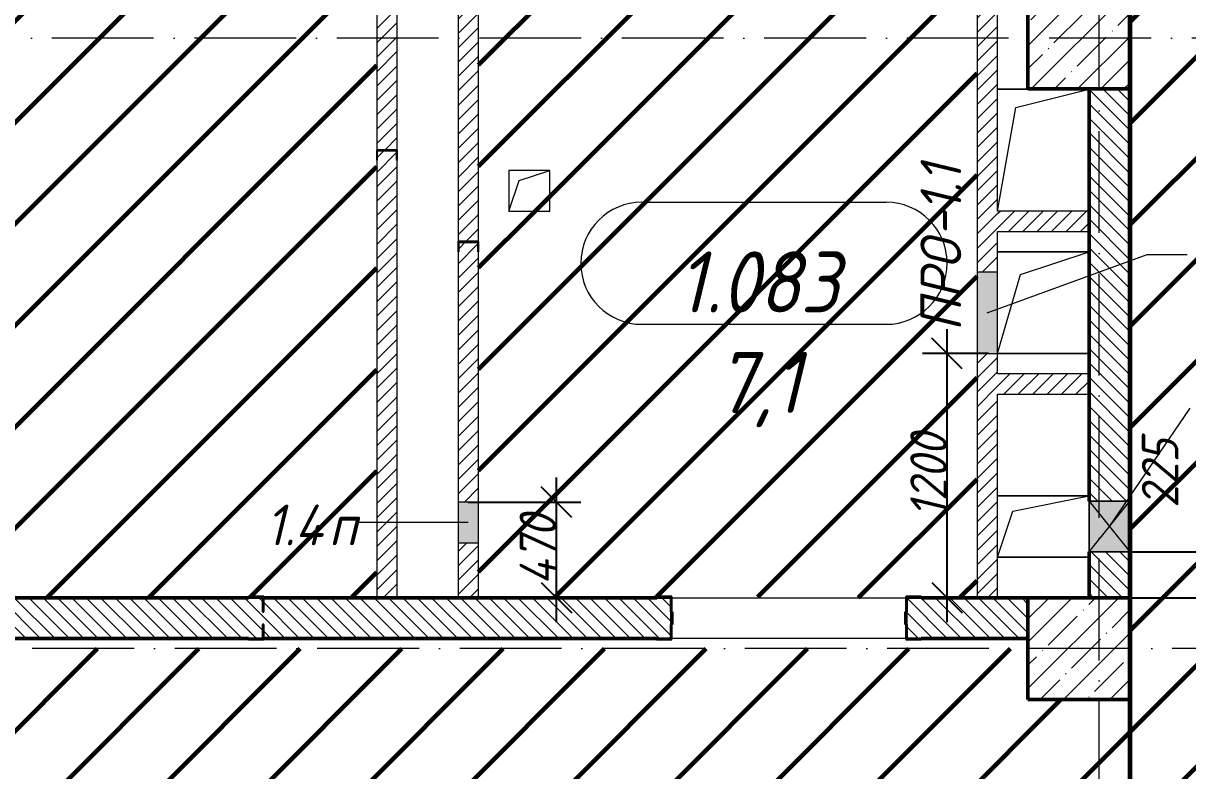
# Model space of a CAD drawing. Header units: millimetres. Extents: x -606178 to 312196, y -19338 to 632709.
# Drawn here: x -425667 to -419946, y 486675 to 490348 of the extents above; entities that cross this region are included whole.
import ezdxf

# ---------------------------------------------------------------- set-up
doc = ezdxf.new("R2010")
doc.units = ezdxf.units.MM
doc.linetypes.add('50_200_ШТРИХ_1Т_ш5_п1_п1_', pattern=[700, 500, -100, 0, -100])
for name, color, linetype, lineweight in [('6.4.1) Окр пт с инж. ПТ2.16', 3, 'Continuous', 60), ('A-____-____-DIMS', 7, 'Continuous', 9), ('A-DETL-GENF-OTLN', 7, 'Continuous', 9), ('A-FLOR-____-OTLN', 7, 'Continuous', 9), ('A-GENM-____-MCUT', 7, 'Continuous', 25), ('A-GENM-____-OTLN', 7, 'Continuous', 9), ('A-GENM-____-OTLN-1', 7, 'Continuous', 25), ('A-GLAZ-____-IDEN', 7, 'Continuous', 9), ('A-GLAZ-____-OTLN', 7, 'Continuous', 9), ('A-WALL-____-MCUT-2', 7, 'Continuous', 50), ('A-WALL-____-PATT-1', 7, 'Continuous', 9), ('A-WALL-FNSH-MCUT-1', 7, 'Continuous', 9), ('I-WALL-____-OTLN', 7, 'Continuous', 9), ('S-COLS-____-MCUT', 7, 'Continuous', 50), ('S-COLS-____-OTLN', 7, 'Continuous', 9), ('S-GRID-____-OTLN-1', 7, '50_200_ШТРИХ_1Т_ш5_п1_п1_', 9)]:
    doc.layers.add(name, color=color, linetype=linetype, lineweight=lineweight)
doc.layers.add('A-AREA-IDEN-1', color=7, linetype='Continuous', lineweight=9, true_color=0x000000)
doc.styles.add('ISOCPEUR_I', font='isocpeui.ttf', dxfattribs={"width": 0.9, "height": 2.5})
doc.styles.add('ISOCPEUR_I_10', font='isocpeui.ttf', dxfattribs={"width": 0.9, "height": 180})
doc.styles.add('ISOCPEUR_I_9', font='isocpeui.ttf', dxfattribs={"width": 0.9, "height": 250})
doc.dimstyles.new('ISO-1_8_0_9К_СРЕДНИЙ_Кладочные_3', dxfattribs={"dimscale": 304.8, "dimtxt": 179.276612, "dimasz": 0.492126, "dimexe": 0.393701, "dimexo": 0, "dimgap": 0, "dimtad": 1, "dimdec": 3, "dimrnd": 0.001, "dimdsep": 46, "dimtxsty": 'ISOCPEUR_I_10', "dimblk1": 'OBLIQUE', "dimblk2": 'OBLIQUE', "dimsah": 1, "dimcen": 0.09, "dimdle": 0.393701, "dimazin": 0, "dimtfac": 1, "dimtdec": 4, "dimtix": 1, "dimtmove": 0, "dimatfit": 3, "dimfxl": 1, "dimtvp": 1, "dimtolj": 1, "dimtzin": 0, "dimarcsym": 2})
doc.dimstyles.new('ISO-1_8_0_9К_СРЕДНИЙ_Кладочные_4', dxfattribs={"dimscale": 304.8, "dimtxt": 179.276612, "dimasz": 0.492126, "dimexe": 0.393701, "dimexo": 0, "dimgap": 0, "dimtad": 1, "dimdec": 3, "dimrnd": 0.001, "dimdsep": 46, "dimtxsty": 'ISOCPEUR_I_10', "dimblk1": 'OBLIQUE', "dimblk2": 'OBLIQUE', "dimsah": 1, "dimcen": 0.09, "dimdle": 0.393701, "dimazin": 0, "dimtfac": 1, "dimtdec": 4, "dimtix": 1, "dimtmove": 1, "dimatfit": 3, "dimfxl": 1, "dimtvp": 1, "dimtolj": 1, "dimtzin": 0, "dimarcsym": 2})
pattern_1 = [(135, (-425830.77, 451794.26), (-35.35534, -35.35534), [])]
pattern_2 = [(45, (-425830.77, 451794.26), (-35.35534, 35.35534), [])]

# ---------------------------------------------------------------- blocks, each defined once
blk = doc.blocks.new('BSC_Колонна _Прямоугольная - 500х500-V56-АР1_План отверстий 1 этажа в осях 1-64_А-ГГ')
at = {"layer": 'S-COLS-____-OTLN'}
h = blk.add_hatch(dxfattribs=at)
h.set_pattern_fill('FP_88', color=256, style=0, pattern_type=2)
h.set_pattern_definition([(45, (-5350, -35481.04), (-114.04925, 114.04925), []), (45, (-5235.95, -35481.04), (-114.04925, 114.04925), [201.613, -40.323, 3.353, -36.97])])
h.paths.add_polyline_path([(-250, -250), (250, -250), (250, 250), (-250, 250)], flags=0)
at = {"layer": 'S-COLS-____-MCUT'}
for p, q in [((250, 250), (-250, 250)), ((-250, 250), (-250, -250)), ((250, -250), (250, 250)), ((-250, -250), (250, -250))]:
    blk.add_line(p, q, dxfattribs=at)
blk = doc.blocks.new('BSC_Колонна _Прямоугольная - 500х500-V111-АР1_План отверстий 1 этажа в осях 1-64_А-ГГ')
at = {"layer": 'S-COLS-____-OTLN'}
h = blk.add_hatch(dxfattribs=at)
h.set_pattern_fill('FP_143', color=256, style=0, pattern_type=2)
h.set_pattern_definition([(45, (-5350, -38481.04), (-114.04925, 114.04925), []), (45, (-5235.95, -38481.04), (-114.04925, 114.04925), [201.613, -40.323, 3.353, -36.97])])
h.paths.add_polyline_path([(-250, -250), (250, -250), (250, 250), (-250, 250), (-250, 93.2)], flags=0)
at = {"layer": 'S-COLS-____-MCUT'}
for p, q in [((250, 250), (-250, 250)), ((-250, 250), (-250, -250)), ((250, -250), (250, 250)), ((-250, -250), (250, -250))]:
    blk.add_line(p, q, dxfattribs=at)
blk = doc.blocks.new('Фахверк_СКБ_Уголок - 200_3600-27915153-АР1_План отверстий 1 этажа в осях 1-64_А-ГГ')
at = {"layer": 'A-GENM-____-MCUT'}
for p, q in [((125, 156), (50, 156)), ((50, 156), (50, 150)), ((50, 150), (119, 150)), ((119, 150), (119, 81)), ((125, 81), (125, 156)), ((119, 81), (125, 81)), ((125, 19), (119, 19)), ((119, 19), (119, -50)), ((125, -56), (125, 19)), ((119, -50), (50, -50)), ((50, -50), (50, -56)), ((50, -56), (125, -56))]:
    blk.add_line(p, q, dxfattribs=at)
blk = doc.blocks.new('154_Фахверк_СКБ_Швеллер - Тип_100_4010-27789772-АР1_План отверстий 1 этажа в осях 1-64_А-ГГ')
at = {"layer": 'A-GENM-____-MCUT'}
for p, q in [((175, 50), (125, 50)), ((125, 50), (125, -50)), ((128, 47), (175, 47)), ((128, -47), (128, 47)), ((175, 47), (175, 50)), ((125, -50), (175, -50)), ((175, -47), (128, -47)), ((175, -50), (175, -47))]:
    blk.add_line(p, q, dxfattribs=at)
blk = doc.blocks.new('154_Стойка_СКБ_Уголок - СМ-2230_200-28216496-АР1_План отверстий 1 этажа в осях 1-64_А-ГГ')
at = {"layer": 'A-GENM-____-MCUT'}
for p, q in [((125, 156), (125, 81)), ((200, 156), (125, 156)), ((131, 81), (131, 150)), ((131, 150), (200, 150)), ((200, 150), (200, 156)), ((125, 81), (131, 81)), ((131, 19), (125, 19)), ((125, 19), (125, -56)), ((131, -50), (131, 19)), ((125, -56), (200, -56)), ((200, -50), (131, -50)), ((200, -56), (200, -50))]:
    blk.add_line(p, q, dxfattribs=at)
blk = doc.blocks.new('AR_Отверстие Ниша - Лючок-32405406-АР1_План отверстий 1 этажа в осях 1-64_А-ГГ')
at = {"layer": 'A-GLAZ-____-OTLN'}
blk.add_hatch(color=256, dxfattribs=at).paths.add_polyline_path([(200, -50), (200, 50), (-200, 50), (-200, -50)], flags=0)
for p, q in [((200, 50), (-200, 50)), ((-200, 50), (-200, -50)), ((200, -50), (200, 50)), ((-200, -50), (200, -50))]:
    blk.add_line(p, q, dxfattribs=at)
blk = doc.blocks.new('AR_Отверстие Ниша - Лючок-32402131-АР1_План отверстий 1 этажа в осях 1-64_А-ГГ')
at = {"layer": 'A-GLAZ-____-OTLN'}
blk.add_hatch(color=256, dxfattribs=at).paths.add_polyline_path([(-100, -50), (100, -50), (100, 50), (-100, 50)], flags=0)
for p, q in [((100, 50), (-100, 50)), ((-100, 50), (-100, -50)), ((100, -50), (100, 50)), ((-100, -50), (100, -50))]:
    blk.add_line(p, q, dxfattribs=at)
blk = doc.blocks.new('AR_Отверстие прямоугольное _в плите_ - AR_Отверстие прямоугольное _в плите_-30459597-АР1_План отверстий 1 этажа в осях 1-64_А-ГГ')
at = {"layer": 'A-GENM-____-OTLN'}
for p, q in [((100, 100), (-100, 100)), ((-100, 100), (-100, -100)), ((-50, 50), (100, 100)), ((100, -100), (100, 100)), ((-100, -100), (-50, 50)), ((-100, -100), (100, -100))]:
    blk.add_line(p, q, dxfattribs=at)
blk = doc.blocks.new('AR_Отверстие прямоугольное _в плите_ - AR_Отверстие прямоугольное _в плите_-30459894-АР1_План отверстий 1 этажа в осях 1-64_А-ГГ')
at = {"layer": 'A-GENM-____-OTLN'}
for p, q in [((225, 250), (-225, 250)), ((-112.5, 137.5), (225, 250)), ((-225, -250), (-112.5, 137.5)), ((-225, -250), (225, -250))]:
    blk.add_line(p, q, dxfattribs=at)
blk = doc.blocks.new('AR_Отверстие прямоугольное _в плите_ - AR_Отверстие прямоугольное _в плите_-30552643-АР1_План отверстий 1 этажа в осях 1-64_А-ГГ')
at = {"layer": 'A-GENM-____-OTLN'}
for p, q in [((225, 300), (-225, 300)), ((-135, 210), (225, 300)), ((-224.9, -299.7), (-135, 210))]:
    blk.add_line(p, q, dxfattribs=at)
blk = doc.blocks.new('AR_Отверстие прямоугольное _в плите_ - AR_Отверстие прямоугольное _в плите_-30552670-АР1_План отверстий 1 этажа в осях 1-64_А-ГГ')
at = {"layer": 'A-GENM-____-OTLN'}
for p, q in [((225, 150), (-225, 150)), ((-150, 75), (225, 150)), ((-225, -150), (-150, 75)), ((-225, -150), (225, -150))]:
    blk.add_line(p, q, dxfattribs=at)
blk = doc.blocks.new('AR_Отверстие прямоугольное _в стене__БезПР - AR_Отверстие прямоугольное _в стене__БезПР-36427681-АР1_План отверстий 1 этажа в осях 1-64_А-ГГ')
at = {"layer": 'A-GLAZ-____-OTLN'}
blk.add_hatch(color=256, dxfattribs=at).paths.add_polyline_path([(-125, -100), (125, -100), (125, 100), (-125, 100)], flags=0)
at = {"layer": 'A-DETL-GENF-OTLN'}
for p, q in [((-125, -100), (-125, 100)), ((-125, 100), (125, 100)), ((125, 100), (-125, -100)), ((-125, 100), (125, -100)), ((125, 100), (-125, 100)), ((-125, 100), (-125, -100)), ((125, 100), (125, -100)), ((125, -100), (125, 100)), ((125, -100), (-125, -100)), ((-125, -100), (125, -100))]:
    blk.add_line(p, q, dxfattribs=at)
at = {"layer": 'A-GLAZ-____-OTLN'}
blk.add_line((125, 100), (-125, 100), dxfattribs=at)
blk = doc.blocks.new('_Oblique')
at = {"color": 0, "linetype": 'ByBlock', "lineweight": -2}
blk.add_line((-0.5, -0.5), (0.5, 0.5), dxfattribs=at)
blk = doc.blocks.new('*D4253')
at = {"layer": 'A-____-____-DIMS', "color": 0, "lineweight": -2, "transparency": 16777216}
for p, q in [((-421128.8, 488845.3), (-421128.8, 487405.3)), ((-420924.8, 488725.3), (-421248.8, 488725.3)), ((-421022.7, 487525.3), (-421248.8, 487525.3))]:
    blk.add_line(p, q, dxfattribs=at)
at = {"layer": 'Defpoints', "color": 0, "transparency": 16777216}
for p in [(-420924.8, 488725.3), (-421128.8, 487525.3), (-421022.7, 487525.3)]:
    blk.add_point(p, dxfattribs=at)
at = {"layer": 'A-____-____-DIMS', "color": 0, "lineweight": -2, "transparency": 16777216, "xscale": 150, "yscale": 150, "zscale": 150}
for p, rotation in [((-421128.8, 488725.3), 90), ((-421128.8, 487525.3), 270)]:
    blk.add_blockref('_Oblique', p, dxfattribs=dict(at, rotation=rotation))
at = {"layer": 'A-____-____-DIMS', "color": 0, "transparency": 16777216, "insert": (-421218.8, 488125.3), "char_height": 180, "width": 504.733, "attachment_point": 5, "rotation": 90, "style": 'ISOCPEUR_I_10'}
blk.add_mtext('\\A1;1200', dxfattribs=at)
blk = doc.blocks.new('*D4254')
at = {"layer": 'A-____-____-DIMS', "color": 0, "lineweight": -2, "transparency": 16777216}
for p, q in [((-423047.3, 487405.3), (-423047.3, 488115.3)), ((-423482.1, 487995.3), (-422927.3, 487995.3)), ((-423430.8, 487525.3), (-422927.3, 487525.3))]:
    blk.add_line(p, q, dxfattribs=at)
at = {"layer": 'Defpoints', "color": 0, "transparency": 16777216}
for p in [(-423482.1, 487995.3), (-423047.3, 487995.3), (-423430.8, 487525.3)]:
    blk.add_point(p, dxfattribs=at)
at = {"layer": 'A-____-____-DIMS', "color": 0, "lineweight": -2, "transparency": 16777216, "xscale": 150, "yscale": 150, "zscale": 150}
for p, rotation in [((-423047.3, 487995.3), 90), ((-423047.3, 487525.3), 270)]:
    blk.add_blockref('_Oblique', p, dxfattribs=dict(at, rotation=rotation))
at = {"layer": 'A-____-____-DIMS', "color": 0, "transparency": 16777216, "insert": (-423138.5, 487760.3), "char_height": 180, "width": 426.127, "attachment_point": 5, "rotation": 90, "style": 'ISOCPEUR_I_10'}
blk.add_mtext('\\A1;470', dxfattribs=at)
blk = doc.blocks.new('*D4315')
at = {"layer": 'A-____-____-DIMS', "color": 0, "lineweight": -2, "transparency": 16777216}
for p, q in [((-419876.9, 488051.8), (-419726.9, 488051.8)), ((-419726.9, 488051.8), (-419726.9, 487750.3)), ((-419726.9, 487405.3), (-419726.9, 487870.3)), ((-420230.8, 487750.3), (-419606.9, 487750.3)), ((-420230.8, 487525.3), (-419606.9, 487525.3))]:
    blk.add_line(p, q, dxfattribs=at)
at = {"layer": 'Defpoints', "color": 0, "transparency": 16777216}
for p in [(-420230.8, 487750.3), (-419726.9, 487750.3), (-420230.8, 487525.3)]:
    blk.add_point(p, dxfattribs=at)
at = {"layer": 'A-____-____-DIMS', "color": 0, "lineweight": -2, "transparency": 16777216, "xscale": 150, "yscale": 150, "zscale": 150}
for p, rotation in [((-419726.9, 487750.3), 90), ((-419726.9, 487525.3), 270)]:
    blk.add_blockref('_Oblique', p, dxfattribs=dict(at, rotation=rotation))
at = {"layer": 'A-____-____-DIMS', "color": 0, "transparency": 16777216, "insert": (-420171.3, 487967), "char_height": 180, "width": 409.578, "attachment_point": 1, "rotation": 90, "line_spacing_factor": 1.149209, "style": 'ISOCPEUR_I_10'}
blk.add_mtext('\\A1;225', dxfattribs=at)
blk = doc.blocks.new('AAR_СКБ_Марка_помещения_1_5 ммп - Номер _ Площадь-27962135-АИ_План этажа_Стены_1')
at = {"layer": 'A-AREA-IDEN-1'}
for p, q in [((-2.987, 3), (3.013, 3)), ((-2.987, 0), (3.013, 0))]:
    blk.add_line(p, q, dxfattribs=at)
for centre, start, end in [((-2.987, 1.5), 90, 270), ((3.013, 1.5), 270, 90)]:
    blk.add_arc(centre, 1.5, start, end, dxfattribs=at)

msp = doc.modelspace()

# ---------------------------------------------------------------- hatches: boundary and pattern name
at = {"layer": '6.4.1) Окр пт с инж. ПТ2.16'}
h = msp.add_hatch(dxfattribs=at)
h.set_pattern_fill('ANSI31', color=256, scale=111)
h.paths.add_polyline_path([(-416230.7712, 499275.3011), (-420230.7712, 499275.3011), (-420230.7712, 461025.3011), (-416230.7712, 461025.3011), (-416230.7712, 470075.3011), (-416930.7712, 470075.3011), (-416930.7712, 478525.3011), (-416230.7712, 478525.3011)])
h = msp.add_hatch(dxfattribs=at)
h.set_pattern_fill('ANSI31', color=256, scale=111)
h.paths.add_polyline_path([(-420980.7712, 492075.3011), (-420980.7712, 492575.3011), (-420980.7712, 492875.3011), (-420480.7712, 492875.3011), (-420480.7712, 493125.3011), (-420480.7712, 494825.3011), (-420480.7712, 495225.3011), (-420830.7712, 495225.3011), (-420830.7712, 495325.3011), (-420830.7712, 495525.3011), (-420830.7712, 495675.3011), (-420980.7712, 495675.3011), (-424330.7712, 495675.3011), (-424330.7712, 495669.3011), (-424405.7712, 495669.3011), (-427780.7712, 495675.3011), (-427780.7712, 495525.3011), (-428030.7712, 495525.3011), (-428030.7712, 493725.3011), (-428024.7712, 493725.3011), (-428024.7712, 493650.3011), (-428026.6283, 493325.3011), (-427930.7712, 493325.3011), (-427930.7712, 492925.3011), (-428030.7712, 492925.3011), (-428030.7712, 492600.3011), (-428024.7712, 492600.3011), (-428024.7712, 492525.3011), (-428030.7712, 490725.3011), (-428024.7712, 490725.3011), (-428024.7712, 490650.3011), (-428030.7712, 490525.3011), (-427780.7712, 490525.3011), (-427780.7712, 490025.3011), (-427930.7712, 490025.3011), (-427930.7712, 489825.3011), (-428030.7712, 489825.3011), (-428030.7712, 489675.3011), (-428024.7712, 489675.3011), (-428024.7712, 489600.3011), (-428030.7712, 487800.3011), (-428024.7712, 487800.3011), (-428024.7712, 487725.3011), (-428030.7712, 487525.3011), (-427780.7712, 487525.3011), (-424560.7712, 487525.3011), (-424560.7712, 487531.3011), (-424485.7712, 487531.3011), (-423930.7712, 487529.5757), (-423930.7712, 489675.3011), (-423930.7712, 489725.3011), (-423930.7712, 491925.3011), (-420980.7712, 491925.3011)])
h.paths.add_polyline_path([(-423080.7712, 489625.3011), (-423080.7712, 489425.3011), (-423280.7712, 489425.3011), (-423280.7712, 489625.3011)], flags=16)
h = msp.add_hatch(dxfattribs=at)
h.set_pattern_fill('ANSI31', color=256, scale=111)
h.paths.add_polyline_path([(-420980.7712, 491100.3011), (-420980.7712, 491350.3011), (-420980.7712, 491425.3011), (-421030.7712, 491425.3011), (-421530.7712, 491425.3011), (-423430.7712, 491425.3011), (-423430.7712, 489275.3011), (-423430.7712, 489225.3011), (-423430.7712, 487995.3011), (-423430.7712, 487795.3011), (-423430.7712, 487525.3011), (-422555.7712, 487525.3011), (-422555.7712, 487531.3011), (-422480.7712, 487531.3011), (-421330.7712, 487525.3011), (-421330.7712, 487531.3011), (-421255.7712, 487531.3011), (-420980.7712, 487528.1583), (-420980.7712, 488725.3011), (-420980.7712, 489125.3011)], flags=17)
h.paths.add_polyline_path([(-423080.7712, 489625.3011), (-423080.7712, 489425.3011), (-423280.7712, 489425.3011), (-423280.7712, 489625.3011)], flags=16)
h = msp.add_hatch(dxfattribs=at)
h.set_pattern_fill('ANSI31', color=256, scale=111)
h.paths.add_polyline_path([(-420230.7712, 487025.3011), (-420730.7712, 487025.3011), (-420730.7712, 487275.3011), (-427780.7712, 487275.3011), (-427780.7712, 487025.3011), (-427930.7712, 487025.3011), (-427930.7712, 486825.3011), (-428030.7712, 486825.3011), (-428030.7712, 486750.3011), (-428024.7712, 486750.3011), (-428024.7712, 486675.3011), (-428026.0963, 484875.3011), (-428024.7712, 484875.3011), (-423180.7712, 484875.3011), (-423180.7712, 483905.3011), (-423180.7712, 478645.3011), (-423180.7712, 478545.3011), (-423180.7712, 478525.3011), (-422420.7712, 478525.3011), (-422420.7712, 478575.3011), (-422330.7712, 478575.3011), (-422330.7712, 478550.3011), (-421330.7712, 478550.3011), (-421330.7712, 478575.3011), (-421240.7712, 478575.3011), (-421240.7712, 478525.3011), (-420230.7712, 478525.3011), (-420230.7712, 484025.3011), (-420730.7712, 484025.3011), (-420730.7712, 484525.3011), (-420730.7712, 485525.3011), (-420230.7712, 485525.3011)])
at = {"layer": 'A-WALL-____-PATT-1'}
h = msp.add_hatch(dxfattribs=at)
h.set_pattern_fill('FP_5', color=256, style=0, pattern_type=2)
h.set_pattern_definition(pattern_2)
h.paths.add_polyline_path([(-423930.7712, 487525.3011), (-423830.7712, 487525.3011), (-423830.7712, 489675.3011), (-423833.7712, 489675.3011), (-423833.7712, 489722.3011), (-423927.7712, 489722.3011), (-423927.7712, 489675.3011), (-423930.7712, 489675.3011), (-423930.7712, 488648.4929)], flags=0)
h.paths.add_polyline_path([(-423830.7712, 489725.3011), (-423830.7712, 491825.3011), (-423930.7712, 491825.3011), (-423930.7712, 489725.3011), (-423833.7712, 489725.3011)], flags=0)
h = msp.add_hatch(dxfattribs=at)
h.set_pattern_fill('FP_5', color=256, style=0, pattern_type=2)
h.set_pattern_definition(pattern_2)
h.paths.add_polyline_path([(-420980.7712, 487525.3011), (-420880.7712, 487525.3011), (-420880.7712, 488725.3011), (-420980.7712, 488725.3011)], flags=0)
h.paths.add_polyline_path([(-420896.5607, 489125.3011), (-420880.7712, 489125.3011), (-420880.7712, 491100.3011), (-420980.7712, 491100.3011), (-420980.7712, 489125.3011)], flags=0)
h.paths.add_polyline_path([(-420977.0212, 491350.3011), (-420880.7712, 491350.3011), (-420880.7712, 491825.3011), (-420980.7712, 491825.3011), (-420980.7712, 491350.3011)], flags=0)
h = msp.add_hatch(dxfattribs=at)
h.set_pattern_fill('FP_5', color=256, style=0, pattern_type=2)
h.set_pattern_definition(pattern_2)
h.paths.add_polyline_path([(-423530.7712, 487525.3011), (-423430.7712, 487525.3011), (-423430.7712, 487795.3011), (-423530.7712, 487795.3011)], flags=0)
h.paths.add_polyline_path([(-423518.7199, 487995.3011), (-423430.7712, 487995.3011), (-423430.7712, 489225.3011), (-423433.7712, 489225.3011), (-423433.7712, 489272.3011), (-423527.7712, 489272.3011), (-423527.7712, 489225.3011), (-423530.7712, 489225.3011), (-423530.7712, 487995.3011)], flags=0)
h.paths.add_polyline_path([(-423430.7712, 489275.3011), (-423430.7712, 491525.3011), (-423530.7712, 491525.3011), (-423530.7712, 489275.3011), (-423433.7712, 489275.3011)], flags=0)
h = msp.add_hatch(dxfattribs=at)
h.set_pattern_fill('FP_6', color=256, style=0, pattern_type=2)
h.set_pattern_definition(pattern_1)
h.paths.add_polyline_path([(-420430.7712, 487525.3011), (-420230.7712, 487525.3011), (-420230.7712, 487750.3011), (-420430.7712, 487750.3011)], flags=0)
h.paths.add_polyline_path([(-420430.7712, 488000.3011), (-420230.7712, 488000.3011), (-420230.7712, 490025.3011), (-420430.7712, 490025.3011)], flags=0)
h = msp.add_hatch(dxfattribs=at)
h.set_pattern_fill('FP_5', color=256, style=0, pattern_type=2)
h.set_pattern_definition(pattern_2)
h.paths.add_polyline_path([(-420430.7712, 489325.3011), (-420430.7712, 489425.3011), (-420880.7712, 489425.3011), (-420880.7712, 489325.3011), (-420543.3284, 489325.3011)], flags=0)
h = msp.add_hatch(dxfattribs=at)
h.set_pattern_fill('FP_5', color=256, style=0, pattern_type=2)
h.set_pattern_definition(pattern_2)
h.paths.add_polyline_path([(-420430.7712, 488525.3011), (-420430.7712, 488625.3011), (-420880.7712, 488625.3011), (-420880.7712, 488525.3011), (-420543.3284, 488525.3011)], flags=0)
h = msp.add_hatch(dxfattribs=at)
h.set_pattern_fill('FP_6', color=256, style=0, pattern_type=2)
h.set_pattern_definition(pattern_1)
h.paths.add_polyline_path([(-420730.7712, 487325.3011), (-420730.7712, 487525.3011), (-421324.7712, 487525.3011), (-421324.7712, 487456.3011), (-421330.7712, 487456.3011), (-421330.7712, 487394.3011), (-421324.7712, 487394.3011), (-421324.7712, 487325.3011), (-421124.7712, 487325.3011)], flags=0)
h.paths.add_polyline_path([(-422555.7712, 487325.3011), (-422486.7712, 487325.3011), (-422486.7712, 487394.3011), (-422480.7712, 487394.3011), (-422480.7712, 487456.3011), (-422486.7712, 487456.3011), (-422486.7712, 487525.3011), (-424485.7712, 487525.3011), (-424485.7712, 487456.3011), (-424491.7712, 487456.3011), (-424491.7712, 487525.3011), (-427780.7712, 487525.3011), (-427780.7712, 487325.3011), (-424491.7712, 487325.3011), (-424491.7712, 487394.3011), (-424485.7712, 487394.3011), (-424485.7712, 487325.3011), (-424078.257, 487325.3011)], flags=0)

# ---------------------------------------------------------------- linework, layer by layer
at = {"layer": '6.4.1) Окр пт с инж. ПТ2.16'}
msp.add_lwpolyline([(-420230.7712, 461025.3011), (-416230.7712, 461025.3011), (-416230.7712, 499275.3011), (-420230.7712, 499275.3011)], close=True, dxfattribs=at)
at = {"layer": 'A-FLOR-____-OTLN'}
for p, q in [((-420880.7712, 490024.9536), (-420430.7712, 490024.9536)), ((-420880.7712, 489225.3011), (-420430.7712, 489225.3011)), ((-420430.7712, 488725.3011), (-420880.7712, 488725.3011)), ((-420880.7712, 488025.3011), (-420430.7712, 488025.3011)), ((-420430.7712, 487725.3011), (-420880.7712, 487725.3011))]:
    msp.add_line(p, q, dxfattribs=at)
at = {"layer": 'A-GLAZ-____-IDEN'}
for p, q in [((-420930.7712, 488925.3011), (-420145.6095, 489211.8337)), ((-420145.6095, 489211.8337), (-419948.827, 489211.8337)), ((-420330.7712, 487875.3011), (-419934.1498, 488456.1983)), ((-423480.7712, 487895.3011), (-424023.298, 487895.3753))]:
    msp.add_line(p, q, dxfattribs=at)
at = {"layer": 'A-WALL-____-MCUT-2'}
for p, q in [((-420430.7712, 490025.3011), (-420430.7712, 488000.3011)), ((-420230.7712, 488000.3011), (-420230.7712, 490025.3011)), ((-420430.7712, 487750.3011), (-420430.7712, 487525.3011)), ((-420230.7712, 487525.3011), (-420230.7712, 487750.3011)), ((-424560.7712, 487525.3011), (-427780.7712, 487525.3011)), ((-422555.7712, 487525.3011), (-424485.7712, 487525.3011)), ((-420730.7712, 487525.3011), (-421255.7712, 487525.3011)), ((-422480.7712, 487394.3011), (-422480.7712, 487456.3011)), ((-421330.7712, 487456.3011), (-421330.7712, 487394.3011)), ((-427780.7712, 487325.3011), (-424560.7712, 487325.3011)), ((-424485.7712, 487325.3011), (-422555.7712, 487325.3011)), ((-421255.7712, 487325.3011), (-420730.7712, 487325.3011))]:
    msp.add_line(p, q, dxfattribs=at)
at = {"layer": 'A-WALL-FNSH-MCUT-1'}
for p, q in [((-423930.7712, 491925.3011), (-423930.7712, 489725.3011)), ((-423830.7712, 489725.3011), (-423830.7712, 491825.3011)), ((-423530.7712, 491525.3011), (-423530.7712, 489275.3011)), ((-423430.7712, 489275.3011), (-423430.7712, 491425.3011)), ((-420980.7712, 491100.3011), (-420980.7712, 489125.3011)), ((-420880.7712, 489425.3011), (-420880.7712, 491100.3011)), ((-423930.7712, 489675.3011), (-423930.7712, 487525.3011)), ((-423830.7712, 487525.3011), (-423830.7712, 489675.3011)), ((-420430.7712, 489425.3011), (-420880.7712, 489425.3011)), ((-420880.7712, 489125.3011), (-420880.7712, 489325.3011)), ((-420880.7712, 489325.3011), (-420430.7712, 489325.3011)), ((-423530.7712, 489225.3011), (-423530.7712, 487995.3011)), ((-423430.7712, 487995.3011), (-423430.7712, 489225.3011)), ((-420980.7712, 488725.3011), (-420980.7712, 487525.3011)), ((-420880.7712, 488625.3011), (-420880.7712, 488725.3011)), ((-420430.7712, 488625.3011), (-420880.7712, 488625.3011)), ((-420430.7712, 488525.3011), (-420430.7712, 488625.3011)), ((-420880.7712, 487525.3011), (-420880.7712, 488525.3011)), ((-420880.7712, 488525.3011), (-420430.7712, 488525.3011)), ((-423530.7712, 487795.3011), (-423530.7712, 487525.3011)), ((-423430.7712, 487525.3011), (-423430.7712, 487795.3011))]:
    msp.add_line(p, q, dxfattribs=at)
at = {"layer": 'I-WALL-____-OTLN'}
for p, q in [((-422480.7712, 487525.3011), (-421330.7712, 487525.3011)), ((-421330.7712, 487325.3011), (-422480.7712, 487325.3011))]:
    msp.add_line(p, q, dxfattribs=at)
at = {"layer": 'S-GRID-____-OTLN-1'}
for p, q in [((-420380.7712, 447311.6528), (-420380.7712, 501675.2188)), ((-399123.032, 490275.3011), (-430499.5414, 490275.3011)), ((-419522.2853, 487275.3011), (-430499.5414, 487275.3011))]:
    msp.add_line(p, q, dxfattribs=at)

# ---------------------------------------------------------------- block references
at = {"layer": 'A-AREA-IDEN-1', "xscale": 199.9999999999999, "yscale": 199.9999999999999, "zscale": 199.9999999999999}
msp.add_blockref('AAR_СКБ_Марка_помещения_1_5 ммп - Номер _ Площадь-27962135-АИ_План этажа_Стены_1', (-422030.2762, 488868.7227), dxfattribs=at)
at = {"layer": 'A-GENM-____-OTLN'}
for name, p in [('AR_Отверстие прямоугольное _в плите_ - AR_Отверстие прямоугольное _в плите_-30552643-АР1_План отверстий 1 этажа в осях 1-64_А-ГГ', (-420655.7712, 489724.9536)), ('AR_Отверстие прямоугольное _в плите_ - AR_Отверстие прямоугольное _в плите_-30459597-АР1_План отверстий 1 этажа в осях 1-64_А-ГГ', (-423180.7712, 489525.3011)), ('AR_Отверстие прямоугольное _в плите_ - AR_Отверстие прямоугольное _в плите_-30459894-АР1_План отверстий 1 этажа в осях 1-64_А-ГГ', (-420655.7712, 488975.3011)), ('AR_Отверстие прямоугольное _в плите_ - AR_Отверстие прямоугольное _в плите_-30552670-АР1_План отверстий 1 этажа в осях 1-64_А-ГГ', (-420655.7712, 487875.3011))]:
    msp.add_blockref(name, p, dxfattribs=at)
at = {"layer": 'A-GENM-____-OTLN-1'}
for name, p, rotation in [('154_Фахверк_СКБ_Швеллер - Тип_100_4010-27789772-АР1_План отверстий 1 этажа в осях 1-64_А-ГГ', (-423880.7712, 489850.3011), 269.9999999999999), ('154_Фахверк_СКБ_Швеллер - Тип_100_4010-27789772-АР1_План отверстий 1 этажа в осях 1-64_А-ГГ', (-423480.7712, 489400.3011), 269.9999999999999), ('154_Стойка_СКБ_Уголок - СМ-2230_200-28216496-АР1_План отверстий 1 этажа в осях 1-64_А-ГГ', (-422355.7712, 487475.3011), 180)]:
    msp.add_blockref(name, p, dxfattribs=dict(at, rotation=rotation))
for name, p in [('Фахверк_СКБ_Уголок - 200_3600-27915153-АР1_План отверстий 1 этажа в осях 1-64_А-ГГ', (-424610.7712, 487375.3011)), ('154_Стойка_СКБ_Уголок - СМ-2230_200-28216496-АР1_План отверстий 1 этажа в осях 1-64_А-ГГ', (-421455.7712, 487375.3011))]:
    msp.add_blockref(name, p, dxfattribs=at)
at = {"layer": 'A-GLAZ-____-OTLN'}
for name, p, rotation in [('AR_Отверстие Ниша - Лючок-32405406-АР1_План отверстий 1 этажа в осях 1-64_А-ГГ', (-420930.7712, 488925.3011), 269.9999999999999), ('AR_Отверстие Ниша - Лючок-32402131-АР1_План отверстий 1 этажа в осях 1-64_А-ГГ', (-423480.7712, 487895.3011), 89.99999999999991), ('AR_Отверстие прямоугольное _в стене__БезПР - AR_Отверстие прямоугольное _в стене__БезПР-36427681-АР1_План отверстий 1 этажа в осях 1-64_А-ГГ', (-420330.7712, 487875.3011), 89.99999999999991)]:
    msp.add_blockref(name, p, dxfattribs=dict(at, rotation=rotation))
at = {"layer": 'S-COLS-____-OTLN'}
for name, p in [('BSC_Колонна _Прямоугольная - 500х500-V111-АР1_План отверстий 1 этажа в осях 1-64_А-ГГ', (-420480.7712, 490275.3011)), ('BSC_Колонна _Прямоугольная - 500х500-V56-АР1_План отверстий 1 этажа в осях 1-64_А-ГГ', (-420480.7712, 487275.3011))]:
    msp.add_blockref(name, p, dxfattribs=at)

# ---------------------------------------------------------------- texts
at = {"layer": 'A-AREA-IDEN-1', "char_height": 300, "attachment_point": 8, "line_spacing_factor": 1.139951, "style": 'ISOCPEUR_I'}
for s, insert, width in [('\\pxqc,t8.46667,16.93333,25.4,33.86667,42.33333,50.8,59.26667,67.73333,76.2,84.66667,93.13333,101.6,110.06667,118.53333,127,135.46667,143.93333,152.4,160.86667,169.33333,177.8,186.26667,194.73333,203.2,211.66667,220.13333,228.6,237.06667,245.53333,254,262.46667,270.93333;{1.083}', (-422055.7052, 488927.0526), 900), ('\\pxqc,t8.46667,16.93333,25.4,33.86667,42.33333,50.8,59.26667,67.73333,76.2,84.66667,93.13333,101.6,110.06667,118.53333,127,135.46667,143.93333,152.4,160.86667,169.33333,177.8,186.26667,194.73333,203.2,211.66667,220.13333,228.6,237.06667,245.53333,254,262.46667,270.93333;{7,1}', (-422055.7052, 488363.1046), 490)]:
    msp.add_mtext(s, dxfattribs=dict(at, insert=insert, width=width))
at = {"layer": 'A-GLAZ-____-IDEN', "char_height": 200, "attachment_point": 1, "rotation": 90, "style": 'ISOCPEUR_I_9'}
for s, insert, width in [('-1.1', (-421258.582, 489299.3225), 461.772), ('ПРО', (-421258.582, 488834.9787), 562.784625)]:
    msp.add_mtext(s, dxfattribs=dict(at, insert=insert, width=width))
at = {"layer": 'A-GLAZ-____-IDEN', "char_height": 200, "attachment_point": 1, "style": 'ISOCPEUR_I_9'}
for s, insert, width in [('1.4', (-424475.65, 487982.9899), 375.18975), ('\\fISOCPEUR|b0|i1|c204|p34|;\\W.9;п', (-424166.0875, 487982.9899), 158.734125)]:
    msp.add_mtext(s, dxfattribs=dict(at, insert=insert, width=width))

# ---------------------------------------------------------------- dimensions: what is measured, and where the dimension line sits
at = {"layer": 'A-____-____-DIMS'}
for base, p1, p2, override, picture, middle in [((-421128.8018, 487525.3011), (-420924.7625, 488725.3011), (-421022.7358, 487525.3011), {"dimpost": '<>', "dimfxl": 1203.992842}, '*D4253', (-421218.8018, 488125.3011)), ((-423047.2994, 487995.3011), (-423430.7712, 487525.3011), (-423482.0569, 487995.3011), {"dimpost": '<>', "dimfxl": 472.789834}, '*D4254', (-423138.4585, 487760.3011))]:
    dim = msp.add_linear_dim(base=base, p1=p1, p2=p2, angle=90, dimstyle='ISO-1_8_0_9К_СРЕДНИЙ_Кладочные_3', override=override, dxfattribs=at)
    dim.commit()
    dim.dimension.update_dxf_attribs({"geometry": picture, "text_midpoint": middle})
dim = msp.add_linear_dim(base=(-419726.925, 487750.3011), p1=(-420230.7712, 487525.3011), p2=(-420230.7712, 487750.3011), angle=90, dimstyle='ISO-1_8_0_9К_СРЕДНИЙ_Кладочные_4', override={"dimpost": '<>', "dimfxl": 225}, dxfattribs=at)
dim.commit()
dim.dimension.update_dxf_attribs({"geometry": '*D4315', "text_midpoint": (-419842.087, 488051.8289), "dimtype": 160, "text_rotation": 90})

doc.saveas('drawing.dxf')
